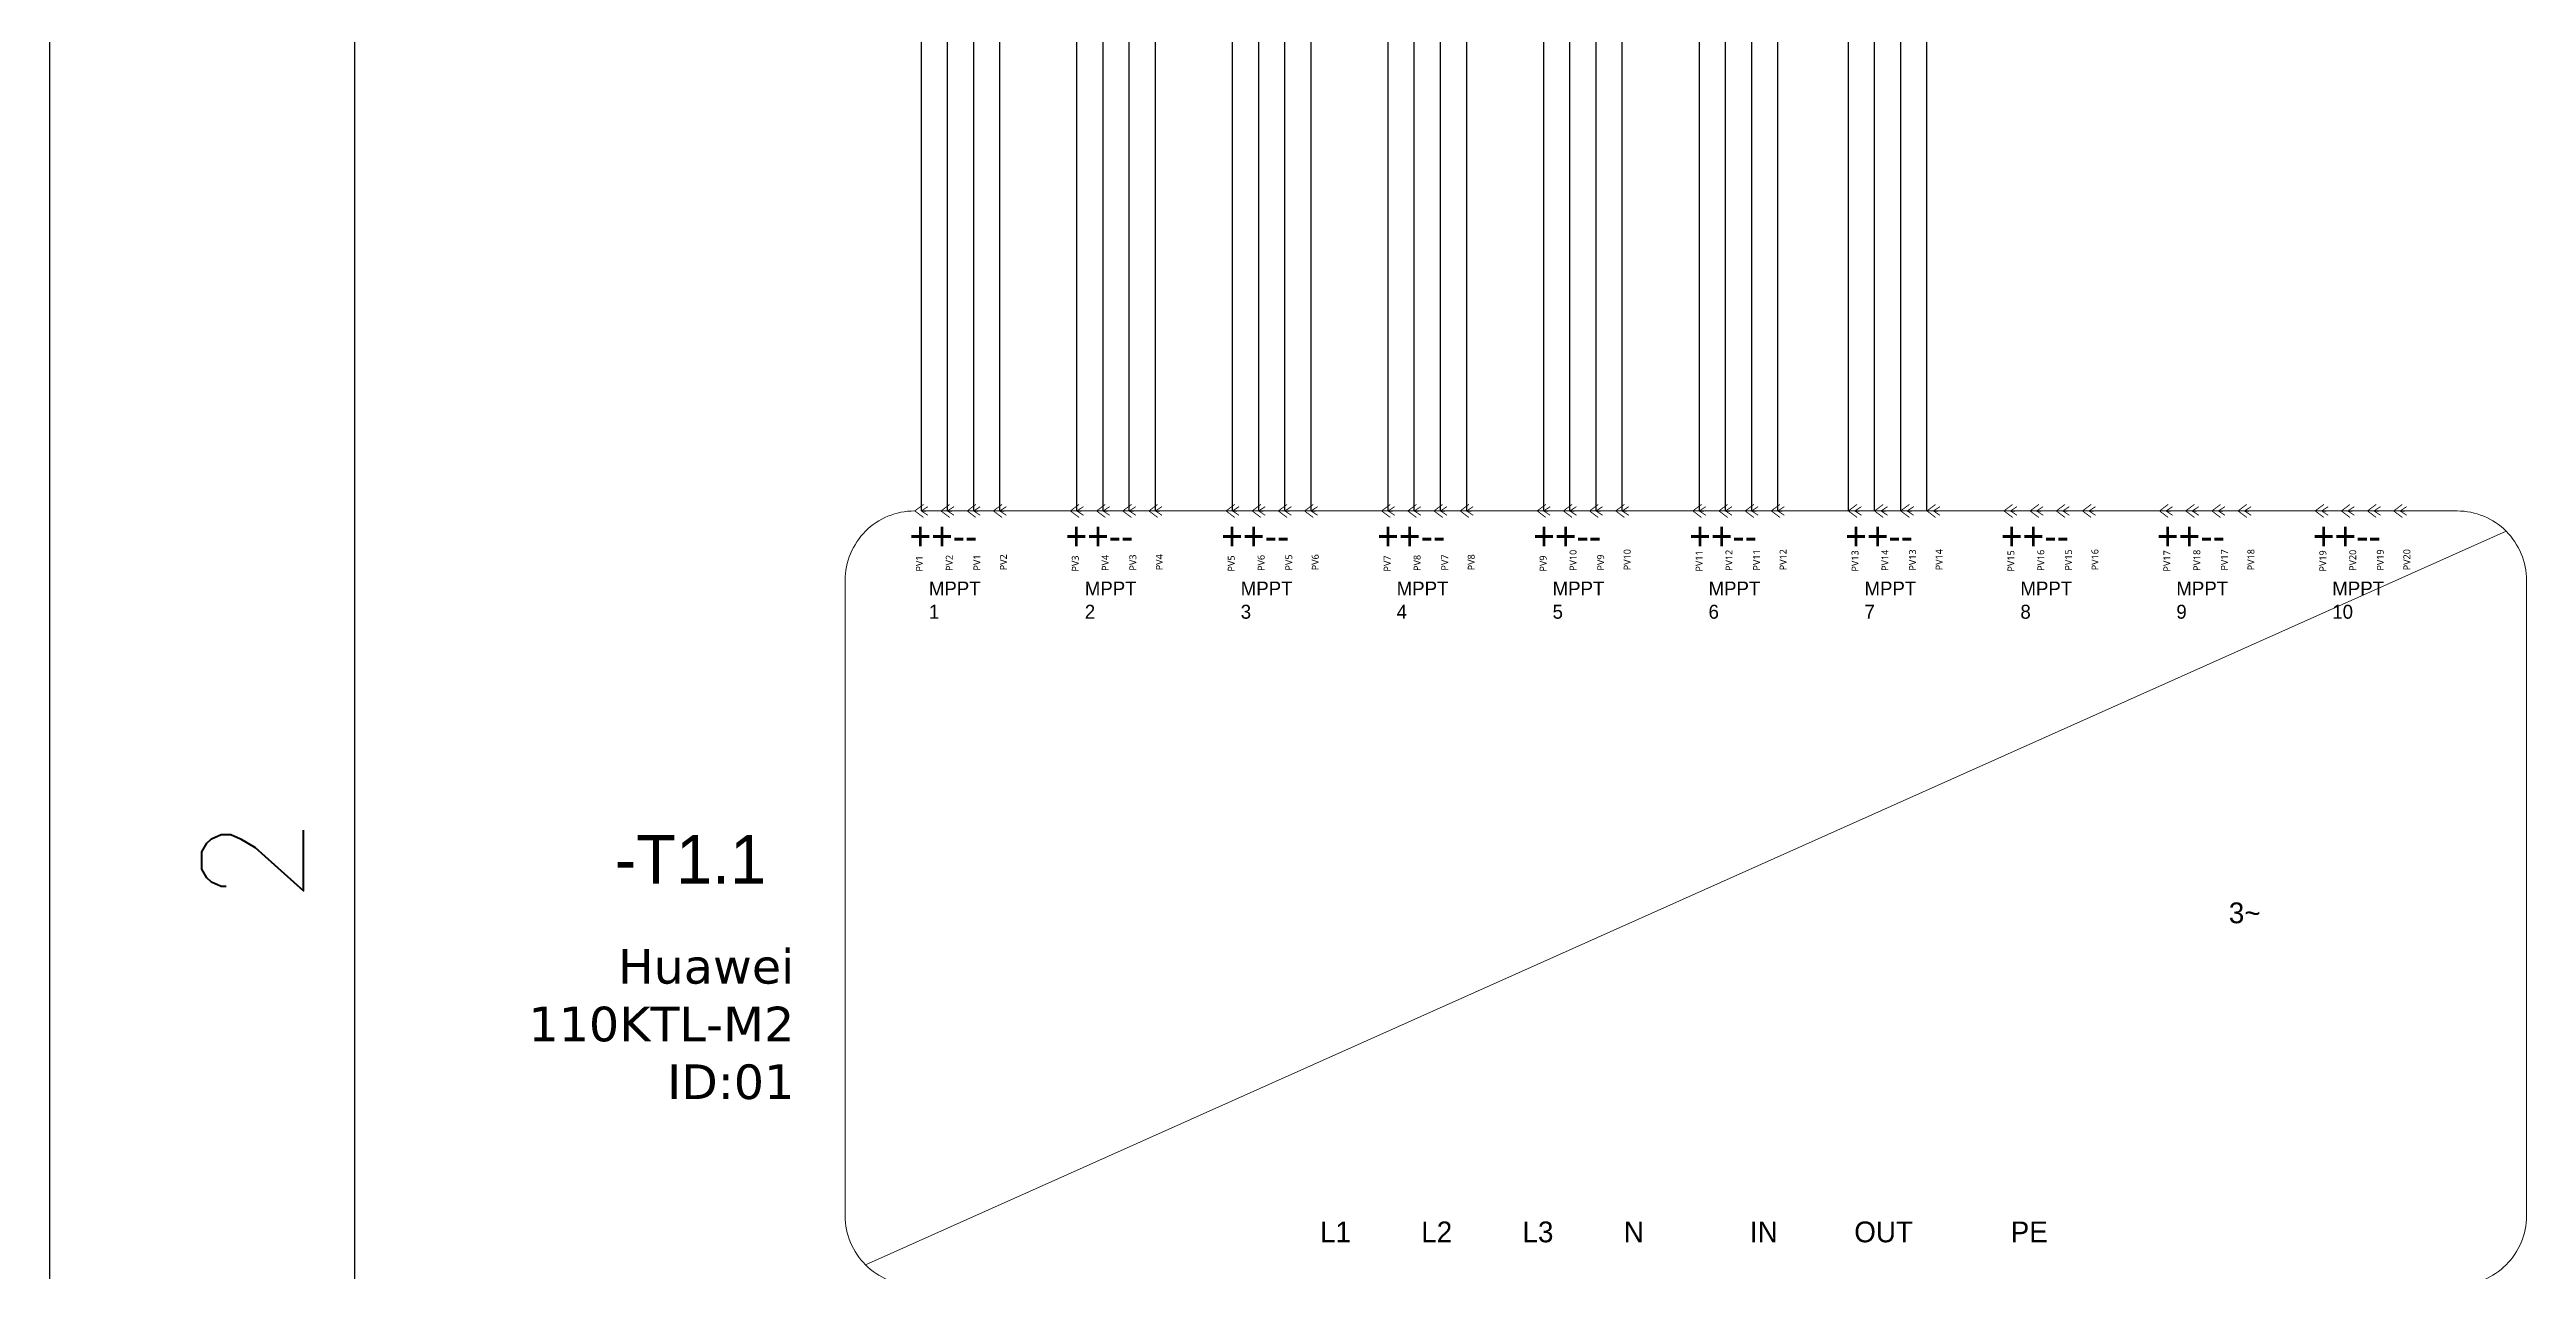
# Model space of a CAD drawing. Extents: x -25 to 1930, y -506 to 1148.
# Drawn here: x -25 to 455, y 438 to 674.9 of the extents above; entities that cross this region are included whole.
import ezdxf
from ezdxf.enums import TextEntityAlignment as Align

# ---------------------------------------------------------------- set-up
doc = ezdxf.new("R2010")
doc.units = 0
doc.header["$MEASUREMENT"] = 0
for name, color, linetype in [('RED_10AWG', 1, 'Continuous'), ('SYMS', 7, 'Continuous'), ('Title Block', 7, 'Continuous'), ('Viewport', 7, 'Continuous')]:
    doc.layers.add(name, color=color, linetype=linetype)
doc.styles.add('Roman', font='romans')
doc.styles.add('WD', font='romans.shx')

# ---------------------------------------------------------------- blocks, each defined once
blk = doc.blocks.new('ANSI_border_C')
at = {"layer": 'Title Block'}
for p, q in [((21, 16), (0, 16)), ((20.5, 15.25), (0.5, 15.25))]:
    blk.add_line(p, q, dxfattribs=at)
at = {"layer": 'Title Block', "style": 'Roman'}
blk.add_text('2', height=0.25, dxfattribs=at).set_placement((13, 15.5), align=Align.MIDDLE_CENTER)
blk = doc.blocks.new('JIC_border_C')
at = {"xscale": 78.77001811510775, "yscale": 78.77001811510775, "zscale": 78.77001811510775, "rotation": 90}
blk.add_blockref('ANSI_border_C', (1235.32, -506.34), dxfattribs=at)
blk = doc.blocks.new('HC01PJ_1-')
blk.add_line((0.031, 0), (0.094, 0))
for points in [[(0.062, -0.094, 0.0125, 0.0125, 0), (-0.063, 0, 0.0125, 0.0125, 0), (0.062, 0.094, 0, 0, 0)], [(0.125, 0.062, 0.0125, 0.0125, 0), (0.031, 0, 0.0125, 0.0125, 0), (0.125, -0.063, 0, 0, 0)]]:
    blk.add_lwpolyline(points, format="xyseb")
at = {"style": 'WD', "width": 0.85}
for tag, p in [('INST', (-0.012, 0.467)), ('LOC', (-0.012, 0.295)), ('TAG1', (-0.01, 0.125)), ('DESC1', (-0.01, -0.344)), ('DESC2', (-0.01, -0.516)), ('DESC3', (-0.01, -0.687))]:
    blk.add_attdef(tag, text='', height=0.125, dxfattribs=at).set_placement(p, align=Align.CENTER)
at = {"style": 'WD', "flags": 9}
blk.add_attdef('WDTYPE', text='', height=0.01, dxfattribs=at).set_placement((-0.221, 0.075), align=Align.RIGHT)
at = {"style": 'WD'}
for tag, p, flags in [('X4TERMDESC01', (-0.094, 0.031), 1), ('X1TERMDESC02', (0.125, 0.031), 1), ('FAMILY', (0.206, 0.131), 9)]:
    blk.add_attdef(tag, p, '', height=0.01, dxfattribs=dict(at, flags=flags))
at = {"color": 7, "style": 'WD', "flags": 1}
for tag, p in [('X4TERM01', (-0.063, 0)), ('X1TERM02', (0.094, 0))]:
    blk.add_attdef(tag, p, '', height=0.0125, dxfattribs=at)
at = {"style": 'WD'}
for tag, p in [('X2LINK', (0, 0.094)), ('X8LINK', (0, -0.094))]:
    blk.add_attdef(tag, p, '', height=0.01, dxfattribs=at)
at = {"linetype": 'Continuous', "style": 'WD', "flags": 9}
for tag, p in [('ASSYCODE', (0.219, 0.062)), ('MFG', (0.228, 0.089)), ('CAT', (0.23, 0.108))]:
    blk.add_attdef(tag, text='', height=0.01, dxfattribs=at).set_placement(p, align=Align.CENTER)
at = {"linetype": 'Continuous', "style": 'WD', "flags": 8}
blk.add_attdef('TERM01', text='', height=0.125, dxfattribs=at).set_placement((-0.104, -0.031), align=Align.TOP_RIGHT)
blk.add_attdef('TERM02', text='', height=0.125, dxfattribs=at).set_placement((0.146, -0.031), align=Align.TOP_LEFT)

msp = doc.modelspace()

# ---------------------------------------------------------------- linework, layer by layer
at = {"color": 5, "lineweight": 9}
msp.add_line((451.09, 581.5), (133.13, 439.28), dxfattribs=at)
for points in [[(224.26, 435.34), (142.63, 435.34, -0.414214), (129.2, 448.77), (129.2, 572, -0.414214), (142.63, 585.44), (142.7, 585.44)], [(144.8, 585.44), (441.59, 585.44, -0.414214), (455.02, 572), (455.02, 448.77, -0.414214), (441.59, 435.34), (331.2, 435.34)]]:
    msp.add_lwpolyline(points, format="xyb", dxfattribs=at)
at = {"layer": 'RED_10AWG'}
for p, q in [((143.96, 585.44), (143.96, 912.04)), ((149.03, 585.44), (149.03, 912.04)), ((154.11, 585.44), (154.11, 912.04)), ((159.18, 585.44), (159.18, 912.04)), ((174.11, 585.44), (174.11, 912.23)), ((179.19, 585.44), (179.19, 912.23)), ((184.26, 585.44), (184.26, 912.23)), ((189.33, 585.44), (189.33, 912.23)), ((204.27, 585.44), (204.27, 911.91)), ((209.34, 585.44), (209.34, 911.91)), ((214.41, 585.44), (214.41, 911.91)), ((219.49, 585.44), (219.49, 911.91)), ((234.42, 585.44), (234.42, 912.03)), ((239.49, 585.44), (239.49, 912.03)), ((244.57, 585.44), (244.57, 912.03)), ((249.64, 585.44), (249.64, 912.03)), ((264.57, 585.44), (264.57, 911.98)), ((269.65, 585.44), (269.65, 911.98)), ((274.72, 585.44), (274.72, 911.98)), ((279.79, 585.44), (279.79, 911.98)), ((294.73, 585.44), (294.73, 911.48)), ((299.8, 585.44), (299.8, 911.48)), ((304.87, 585.44), (304.87, 911.48)), ((309.94, 585.44), (309.94, 911.48)), ((323.62, 585.44), (323.62, 911.48)), ((328.69, 585.44), (328.69, 911.48)), ((333.76, 585.44), (333.76, 911.48)), ((338.84, 585.44), (338.84, 911.48))]:
    msp.add_line(p, q, dxfattribs=at)

# ---------------------------------------------------------------- block references
at = {"layer": 'SYMS', "color": 5, "lineweight": 9, "xscale": 13.43108688204268, "yscale": 13.43108688204268, "zscale": 13.43108688204268}
for p in [(143.54, 585.44), (148.61, 585.44), (153.69, 585.44), (158.76, 585.44), (173.69, 585.44), (178.77, 585.44), (183.84, 585.44), (188.91, 585.44), (203.85, 585.44), (208.92, 585.44), (213.99, 585.44), (219.07, 585.44), (234, 585.44), (239.07, 585.44), (244.15, 585.44), (249.22, 585.44), (264.15, 585.44), (269.23, 585.44), (274.3, 585.44), (279.37, 585.44), (294.31, 585.44), (299.38, 585.44), (304.45, 585.44), (309.52, 585.44), (324.46, 585.44), (329.53, 585.44), (334.6, 585.44), (339.68, 585.44), (354.61, 585.44), (359.68, 585.44), (364.76, 585.44), (369.83, 585.44), (384.76, 585.44), (389.84, 585.44), (394.91, 585.44), (399.98, 585.44), (414.92, 585.44), (419.99, 585.44), (425.06, 585.44), (430.13, 585.44)]:
    msp.add_blockref('HC01PJ_1-', p, dxfattribs=at)
at = {"layer": 'Viewport'}
msp.add_blockref('JIC_border_C', (0, 0), dxfattribs=at)

# ---------------------------------------------------------------- texts
at = {"color": 5, "lineweight": 9, "attachment_point": 1}
for s, width, insert, char_height in [('++--', 0.946, (141.65, 583.25), 5.372), ('++--', 0.946, (171.87, 583.25), 5.372), ('++--', 0.946, (202.09, 583.25), 5.372), ('++--', 0.946, (232.31, 583.25), 5.372), ('++--', 0.946, (262.53, 583.25), 5.372), ('++--', 0.946, (292.75, 583.25), 5.372), ('++--', 0.946, (322.97, 583.25), 5.372), ('++--', 0.946, (353.19, 583.25), 5.372), ('++--', 0.946, (383.41, 583.25), 5.372), ('++--', 0.946, (413.63, 583.25), 5.372), ('MPPT 1', 1.3586, (145.41, 571.75), 2.702), ('MPPT 2', 1.3586, (175.63, 571.75), 2.702), ('MPPT 3', 1.3586, (205.85, 571.75), 2.702), ('MPPT 4', 1.3586, (236.07, 571.75), 2.702), ('MPPT 5', 1.3586, (266.29, 571.75), 2.702), ('MPPT 6', 1.3586, (296.51, 571.75), 2.702), ('MPPT 7', 1.3586, (326.73, 571.75), 2.702), ('MPPT 8', 1.3586, (356.95, 571.75), 2.702), ('MPPT 9', 1.3586, (387.17, 571.75), 2.702), ('MPPT 10', 1.3586, (417.39, 571.75), 2.702), ('3~', 4.2552, (397.34, 509.53), 4.029), ('L1', 4.2552, (221.21, 447.67), 4.029), ('L2', 4.2552, (240.84, 447.67), 4.029), ('L3', 4.2552, (260.46, 447.67), 4.029), ('N', 4.2552, (280.09, 447.67), 4.03), ('IN', 4.2552, (304.53, 447.67), 4.029), ('OUT', 4.2552, (324.75, 447.67), 4.029), ('PE', 4.2552, (355.07, 447.67), 4.029)]:
    msp.add_mtext_dynamic_manual_height_columns(s, width=width, gutter_width=0.325, heights=[0], dxfattribs=dict(at, insert=insert, char_height=char_height))
at = {"color": 5, "lineweight": 9, "char_height": 1.3431, "attachment_point": 1, "rotation": 90}
for s, insert in [('{\\fYu Gothic Medium|b0|i0|c0|p34;PV1}', (142.9, 573.69)), ('{\\fYu Gothic Medium|b0|i0|c0|p34;PV2}', (148.7, 573.81)), ('{\\fYu Gothic Medium|b0|i0|c0|p34;PV1}', (154.05, 573.88)), ('{\\fYu Gothic Medium|b0|i0|c0|p34;PV2}', (159.19, 573.93)), ('{\\fYu Gothic Medium|b0|i0|c0|p34;PV3}', (173.12, 573.69)), ('{\\fYu Gothic Medium|b0|i0|c0|p34;PV4}', (178.92, 573.81)), ('{\\fYu Gothic Medium|b0|i0|c0|p34;PV3}', (184.27, 573.88)), ('{\\fYu Gothic Medium|b0|i0|c0|p34;PV4}', (189.41, 573.93)), ('{\\fYu Gothic Medium|b0|i0|c0|p34;PV5}', (203.34, 573.69)), ('{\\fYu Gothic Medium|b0|i0|c0|p34;PV6}', (209.14, 573.81)), ('{\\fYu Gothic Medium|b0|i0|c0|p34;PV5}', (214.49, 573.88)), ('{\\fYu Gothic Medium|b0|i0|c0|p34;PV6}', (219.63, 573.93)), ('{\\fYu Gothic Medium|b0|i0|c0|p34;PV7}', (233.56, 573.69)), ('{\\fYu Gothic Medium|b0|i0|c0|p34;PV8}', (239.36, 573.81)), ('{\\fYu Gothic Medium|b0|i0|c0|p34;PV7}', (244.71, 573.88)), ('{\\fYu Gothic Medium|b0|i0|c0|p34;PV8}', (249.85, 573.93)), ('{\\fYu Gothic Medium|b0|i0|c0|p34;PV9}', (263.78, 573.69)), ('{\\fYu Gothic Medium|b0|i0|c0|p34;PV10}', (269.58, 573.81)), ('{\\fYu Gothic Medium|b0|i0|c0|p34;PV9}', (274.93, 573.88)), ('{\\fYu Gothic Medium|b0|i0|c0|p34;PV10}', (280.07, 573.93)), ('{\\fYu Gothic Medium|b0|i0|c0|p34;PV11}', (294, 573.69)), ('{\\fYu Gothic Medium|b0|i0|c0|p34;PV12}', (299.8, 573.81)), ('{\\fYu Gothic Medium|b0|i0|c0|p34;PV11}', (305.15, 573.88)), ('{\\fYu Gothic Medium|b0|i0|c0|p34;PV12}', (310.29, 573.93)), ('{\\fYu Gothic Medium|b0|i0|c0|p34;PV13}', (324.22, 573.69)), ('{\\fYu Gothic Medium|b0|i0|c0|p34;PV14}', (330.02, 573.81)), ('{\\fYu Gothic Medium|b0|i0|c0|p34;PV13}', (335.37, 573.88)), ('{\\fYu Gothic Medium|b0|i0|c0|p34;PV14}', (340.51, 573.93)), ('{\\fYu Gothic Medium|b0|i0|c0|p34;PV15}', (354.44, 573.69)), ('{\\fYu Gothic Medium|b0|i0|c0|p34;PV16}', (360.24, 573.81)), ('{\\fYu Gothic Medium|b0|i0|c0|p34;PV15}', (365.59, 573.88)), ('{\\fYu Gothic Medium|b0|i0|c0|p34;PV16}', (370.73, 573.93)), ('{\\fYu Gothic Medium|b0|i0|c0|p34;PV17}', (384.66, 573.69)), ('{\\fYu Gothic Medium|b0|i0|c0|p34;PV18}', (390.46, 573.81)), ('{\\fYu Gothic Medium|b0|i0|c0|p34;PV17}', (395.81, 573.88)), ('{\\fYu Gothic Medium|b0|i0|c0|p34;PV18}', (400.95, 573.93)), ('{\\fYu Gothic Medium|b0|i0|c0|p34;PV19}', (414.88, 573.69)), ('{\\fYu Gothic Medium|b0|i0|c0|p34;PV20}', (420.68, 573.81)), ('{\\fYu Gothic Medium|b0|i0|c0|p34;PV19}', (426.03, 573.88)), ('{\\fYu Gothic Medium|b0|i0|c0|p34;PV20}', (431.17, 573.93))]:
    msp.add_mtext_dynamic_manual_height_columns(s, width=0.3802, gutter_width=0.325, heights=[0], dxfattribs=dict(at, insert=insert))
at = {"insert": (109.67, 500.52), "char_height": 6.7155, "attachment_point": 1}
msp.add_mtext_dynamic_manual_height_columns('\\pxqr;{\\fVerdana|b0|i0|c0|p34;Huawei 110KTL-M2\\PID:01}', width=9.6595, gutter_width=3, heights=[0], dxfattribs=at)
msp.add_attdef('-T1.1', text='Huawei 110KTL-M2', height=9.4018).set_placement((84.53, 522.6), align=Align.TOP_LEFT)

doc.saveas('drawing.dxf')
